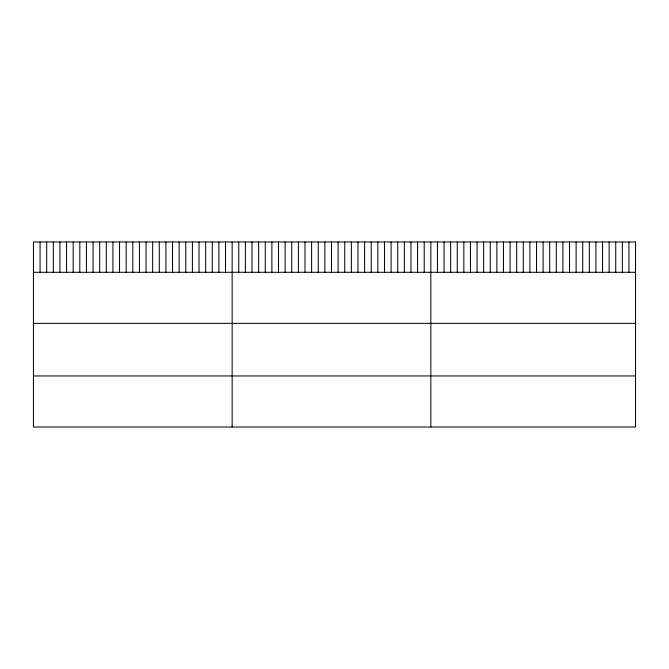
<?xml version="1.0" encoding="UTF-8"?>
<svg xmlns="http://www.w3.org/2000/svg" width="669" height="669" viewBox="0 0 669 669"><rect width="100%" height="100%" fill="white"/><g stroke="black" fill="none" stroke-linecap="round" stroke-linejoin="round"><path stroke-width="1" d="M33.45 272.291L635.55 272.291M33.45 323.353L635.55 323.353M33.45 375.953L635.55 375.953M628.944 241.986L628.944 272.291M622.346 241.986L622.346 272.291M615.739 241.986L615.739 272.291M609.133 241.986L609.133 272.291M602.535 241.986L602.535 272.291M595.928 241.986L595.928 272.291M589.322 241.986L589.322 272.291M582.724 241.986L582.724 272.291M576.118 241.986L576.118 272.291M569.511 241.986L569.511 272.291M562.913 241.986L562.913 272.291M556.307 241.986L556.307 272.291M549.701 241.986L549.701 272.291M543.103 241.986L543.103 272.291M536.496 241.986L536.496 272.291M529.89 241.986L529.89 272.291M523.283 241.986L523.283 272.291M516.685 241.986L516.685 272.291M510.079 241.986L510.079 272.291M503.473 241.986L503.473 272.291M496.875 241.986L496.875 272.291M490.268 241.986L490.268 272.291M483.662 241.986L483.662 272.291M477.064 241.986L477.064 272.291M470.458 241.986L470.458 272.291M463.851 241.986L463.851 272.291M457.253 241.986L457.253 272.291M450.647 241.986L450.647 272.291M444.04 241.986L444.04 272.291M437.442 241.986L437.442 272.291M430.836 241.986L430.836 427.014M424.213 241.986L424.213 272.291M417.59 241.986L417.59 272.291M410.967 241.986L410.967 272.291M404.344 241.986L404.344 272.291M397.721 241.986L397.721 272.291M391.097 241.986L391.097 272.291M384.474 241.986L384.474 272.291M377.851 241.986L377.851 272.291M371.228 241.986L371.228 272.291M364.605 241.986L364.605 272.291M357.982 241.986L357.982 272.291M351.359 241.986L351.359 272.291M344.736 241.986L344.736 272.291M338.113 241.986L338.113 272.291M331.49 241.986L331.49 272.291M324.866 241.986L324.866 272.291M318.243 241.986L318.243 272.291M311.62 241.986L311.62 272.291M304.997 241.986L304.997 272.291M298.374 241.986L298.374 272.291M291.751 241.986L291.751 272.291M285.128 241.986L285.128 272.291M278.505 241.986L278.505 272.291M271.882 241.986L271.882 272.291M265.259 241.986L265.259 272.291M258.635 241.986L258.635 272.291M252.012 241.986L252.012 272.291M245.389 241.986L245.389 272.291M238.766 241.986L238.766 272.291M232.143 241.986L232.143 427.014M225.52 241.986L225.52 272.291M218.897 241.986L218.897 272.291M212.274 241.986L212.274 272.291M205.651 241.986L205.651 272.291M199.028 241.986L199.028 272.291M192.404 241.986L192.404 272.291M185.781 241.986L185.781 272.291M179.158 241.986L179.158 272.291M172.535 241.986L172.535 272.291M165.912 241.986L165.912 272.291M159.289 241.986L159.289 272.291M152.666 241.986L152.666 272.291M146.043 241.986L146.043 272.291M139.42 241.986L139.42 272.291M132.797 241.986L132.797 272.291M126.173 241.986L126.173 272.291M119.55 241.986L119.55 272.291M112.927 241.986L112.927 272.291M106.304 241.986L106.304 272.291M99.681 241.986L99.681 272.291M93.058 241.986L93.058 272.291M86.435 241.986L86.435 272.291M79.812 241.986L79.812 272.291M73.189 241.986L73.189 272.291M66.566 241.986L66.566 272.291M59.942 241.986L59.942 272.291M53.319 241.986L53.319 272.291M46.696 241.986L46.696 272.291M40.073 241.986L40.073 272.291M635.55 241.986L33.45 241.986L33.45 427.014L635.55 427.014L635.55 241.986"/></g></svg>
